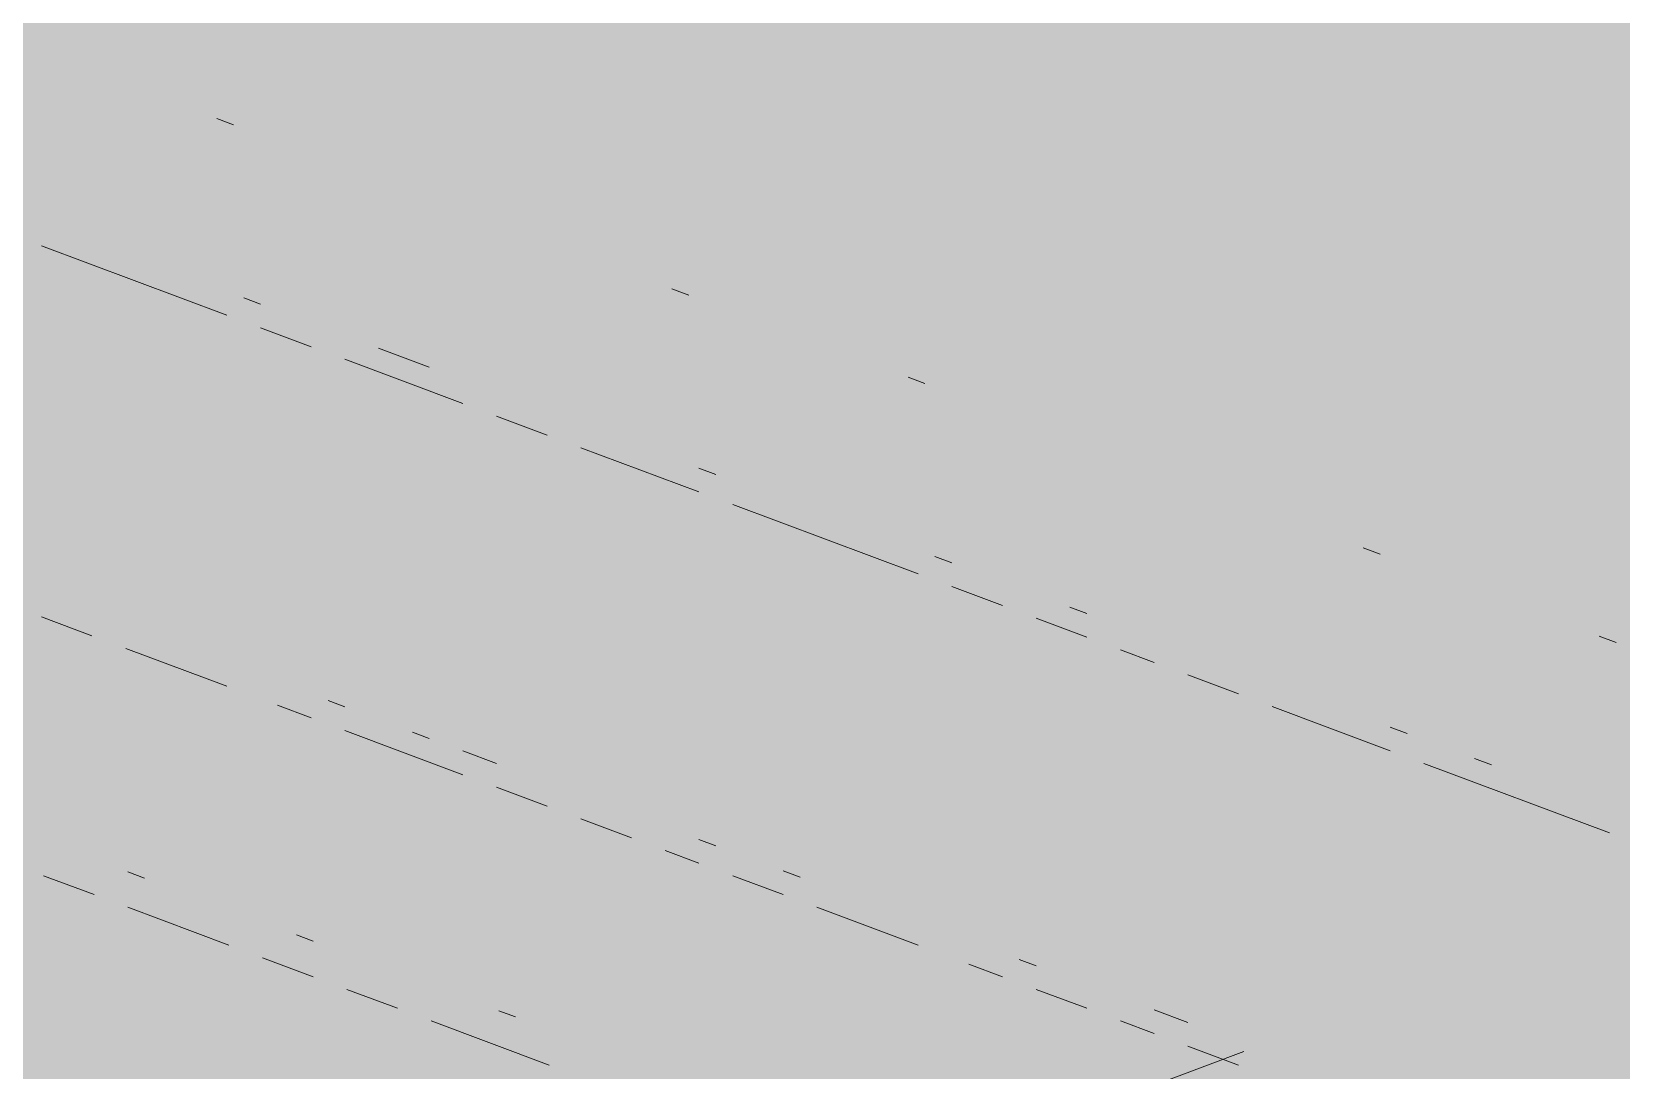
# Paper-space layout '03 3D Building and Roof' of a CAD drawing. Header units: millimetres. Extents: x 5 to 415, y 5 to 292.
# Drawn here: x 157.63 to 163.49, y 115.75 to 119.58 of the extents above; entities that cross this region are included whole.
import ezdxf

# ---------------------------------------------------------------- set-up
doc = ezdxf.new("R2010")
doc.units = ezdxf.units.MM
doc.layers.add('EXISTING', color=7, linetype='Continuous')
doc.layers.add('IMAGES', color=7, linetype='Continuous')

# ---------------------------------------------------------------- blocks, each defined once
blk = doc.blocks.new('SHEET_03')
at = {"layer": 'EXISTING', "color": 250, "lineweight": 9}
for p, q in [((158.3771, 119.2384), (158.3149, 119.2617)), ((158.3521, 118.5361), (157.6682, 118.7923)), ((158.4143, 118.6002), (158.4765, 118.5769)), ((160.0559, 118.6096), (159.9937, 118.6329)), ((158.663, 118.4196), (158.4765, 118.4895)), ((158.9117, 118.4139), (159.0983, 118.344)), ((159.2226, 118.21), (158.7874, 118.3731)), ((160.9264, 118.2835), (160.8642, 118.3068)), ((159.5335, 118.0936), (159.347, 118.1634)), ((160.0931, 117.8839), (159.6579, 118.047)), ((160.0931, 117.9713), (160.1553, 117.948)), ((160.9014, 117.5811), (160.2175, 117.8373)), ((160.9636, 117.6452), (161.0258, 117.6219)), ((162.6052, 117.6546), (162.543, 117.6779)), ((161.2123, 117.4647), (161.0258, 117.5345)), ((157.8547, 117.3531), (157.6682, 117.423)), ((161.5232, 117.3482), (161.3367, 117.4181)), ((161.461, 117.4589), (161.5232, 117.4356)), ((163.4756, 117.3285), (163.4135, 117.3518)), ((158.3521, 117.1667), (157.9791, 117.3065)), ((161.7719, 117.255), (161.6476, 117.3016)), ((162.0828, 117.1386), (161.8963, 117.2085)), ((158.7252, 117.1144), (158.7874, 117.0911)), ((158.663, 117.0503), (158.5387, 117.0969)), ((162.6424, 116.9289), (162.2072, 117.092)), ((159.2226, 116.8407), (158.7874, 117.0037)), ((159.0361, 116.9979), (159.0983, 116.9746)), ((162.6424, 117.0164), (162.7046, 116.9931)), ((159.2226, 116.9281), (159.347, 116.8815)), ((163.4507, 116.6261), (162.7668, 116.8824)), ((162.9533, 116.8999), (163.0155, 116.8766)), ((159.5335, 116.7242), (159.347, 116.7941)), ((159.8444, 116.6077), (159.6579, 116.6776)), ((160.0931, 116.602), (160.1553, 116.5787)), ((160.0931, 116.5146), (159.9688, 116.5611)), ((157.9866, 116.4826), (158.0488, 116.4593)), ((160.404, 116.4855), (160.4662, 116.4622)), ((157.8623, 116.3981), (157.6758, 116.4679)), ((160.404, 116.3981), (160.2175, 116.468)), ((158.3597, 116.2117), (157.9866, 116.3515)), ((160.9014, 116.2118), (160.5284, 116.3515)), ((158.6084, 116.2497), (158.6706, 116.2264)), ((158.6706, 116.0953), (158.4841, 116.1651)), ((161.2123, 116.0953), (161.088, 116.1419)), ((161.2745, 116.1594), (161.3367, 116.1361)), ((158.9815, 115.9788), (158.795, 116.0487)), ((161.5232, 115.9788), (161.3367, 116.0487)), ((159.3546, 115.9701), (159.4167, 115.9469)), ((161.7719, 115.9731), (161.8963, 115.9265)), ((159.5411, 115.7692), (159.1058, 115.9322)), ((161.7719, 115.8857), (161.6476, 115.9323)), ((162.0828, 115.7692), (161.8963, 115.8391)), ((157.6718, 114.1596), (162.1021, 115.8192))]:
    blk.add_line(p, q, dxfattribs=at)
at = {"layer": 'IMAGES', "color": 7}
for points in [[(157.5285, 119.5429), (157.6999, 119.5429), (157.5285, 119.7143), (157.6999, 119.7143)], [(157.6999, 119.5429), (158.0426, 119.5429), (157.6999, 119.7143), (158.0426, 119.7143)], [(158.0426, 119.5429), (163.5262, 119.5429), (158.0426, 119.7143), (163.5262, 119.7143)], [(157.3572, 119.3714), (157.6999, 119.3714), (157.3572, 119.5429), (157.6999, 119.5429)], [(157.6999, 119.3714), (157.8713, 119.3714), (157.6999, 119.5429), (157.8713, 119.5429)], [(157.8713, 119.3714), (158.0426, 119.3714), (157.8713, 119.5429), (158.0426, 119.5429)], [(158.0426, 119.3714), (158.5567, 119.3714), (158.0426, 119.5429), (158.5567, 119.5429)], [(158.5567, 119.3714), (163.869, 119.3714), (158.5567, 119.5429), (163.869, 119.5429)], [(157.5285, 119.0286), (157.6999, 119.0286), (157.5285, 119.3714), (157.6999, 119.3714)], [(157.6999, 119.2), (158.0426, 119.2), (157.6999, 119.3714), (158.0426, 119.3714)], [(158.0426, 119.2), (158.214, 119.2), (158.0426, 119.3714), (158.214, 119.3714)], [(158.214, 119.2), (158.3853, 119.2), (158.214, 119.3714), (158.3853, 119.3714)], [(158.3853, 119.2), (158.5567, 119.2), (158.3853, 119.3714), (158.5567, 119.3714)], [(158.5567, 119.2), (158.7281, 119.2), (158.5567, 119.3714), (158.7281, 119.3714)], [(158.7281, 119.2), (158.8994, 119.2), (158.7281, 119.3714), (158.8994, 119.3714)], [(158.8994, 119.2), (159.2422, 119.2), (158.8994, 119.3714), (159.2422, 119.3714)], [(159.2422, 119.2), (164.3831, 119.2), (159.2422, 119.3714), (164.3831, 119.3714)], [(157.6999, 119.0286), (158.214, 119.0286), (157.6999, 119.2), (158.214, 119.2)], [(158.214, 119.0286), (158.5567, 119.0286), (158.214, 119.2), (158.5567, 119.2)], [(158.5567, 119.0286), (158.7281, 119.0286), (158.5567, 119.2), (158.7281, 119.2)], [(158.7281, 119.0286), (158.8994, 119.0286), (158.7281, 119.2), (158.8994, 119.2)], [(158.8994, 119.0286), (159.0708, 119.0286), (158.8994, 119.2), (159.0708, 119.2)], [(159.0708, 119.0286), (159.2422, 119.0286), (159.0708, 119.2), (159.2422, 119.2)], [(159.2422, 119.0286), (159.4135, 119.0286), (159.2422, 119.2), (159.4135, 119.2)], [(159.4135, 119.0286), (159.5849, 119.0286), (159.4135, 119.2), (159.5849, 119.2)], [(159.5849, 119.0286), (164.8971, 119.0286), (159.5849, 119.2), (164.8971, 119.2)], [(157.5285, 118.8571), (157.6999, 118.8571), (157.5285, 119.0286), (157.6999, 119.0286)], [(157.6999, 118.8571), (157.8713, 118.8571), (157.6999, 119.0286), (157.8713, 119.0286)], [(157.8713, 118.8571), (158.7281, 118.8571), (157.8713, 119.0286), (158.7281, 119.0286)], [(158.7281, 118.8571), (158.8994, 118.8571), (158.7281, 119.0286), (158.8994, 119.0286)], [(158.8994, 118.8571), (159.0708, 118.8571), (158.8994, 119.0286), (159.0708, 119.0286)], [(159.0708, 118.8571), (159.2422, 118.8571), (159.0708, 119.0286), (159.2422, 119.0286)], [(159.2422, 118.8571), (159.4135, 118.8571), (159.2422, 119.0286), (159.4135, 119.0286)], [(159.4135, 118.8571), (159.7562, 118.8571), (159.4135, 119.0286), (159.7562, 119.0286)], [(159.7562, 118.6857), (159.9276, 118.6857), (159.7562, 119.0286), (159.9276, 119.0286)], [(159.9276, 118.8571), (165.2399, 118.8571), (159.9276, 119.0286), (165.2399, 119.0286)], [(157.5285, 118.6857), (157.6999, 118.6857), (157.5285, 118.8571), (157.6999, 118.8571)], [(157.6999, 118.6857), (157.8713, 118.6857), (157.6999, 118.8571), (157.8713, 118.8571)], [(157.8713, 118.6857), (158.0426, 118.6857), (157.8713, 118.8571), (158.0426, 118.8571)], [(158.0426, 118.6857), (158.214, 118.6857), (158.0426, 118.8571), (158.214, 118.8571)], [(158.214, 118.6857), (158.7281, 118.6857), (158.214, 118.8571), (158.7281, 118.8571)], [(158.7281, 118.6857), (158.8994, 118.6857), (158.7281, 118.8571), (158.8994, 118.8571)], [(158.8994, 118.6857), (159.0708, 118.6857), (158.8994, 118.8571), (159.0708, 118.8571)], [(159.0708, 118.6857), (159.4135, 118.6857), (159.0708, 118.8571), (159.4135, 118.8571)], [(159.4135, 118.6857), (159.5849, 118.6857), (159.4135, 118.8571), (159.5849, 118.8571)], [(159.5849, 118.6857), (159.7562, 118.6857), (159.5849, 118.8571), (159.7562, 118.8571)], [(159.9276, 118.6857), (160.2703, 118.6857), (159.9276, 118.8571), (160.2703, 118.8571)], [(160.2703, 118.6857), (160.6131, 118.6857), (160.2703, 118.8571), (160.6131, 118.8571)], [(160.6131, 118.6857), (165.754, 118.6857), (160.6131, 118.8571), (165.754, 118.8571)], [(157.3572, 118.5143), (157.6999, 118.5143), (157.3572, 118.6857), (157.6999, 118.6857)], [(157.6999, 118.5143), (157.8713, 118.5143), (157.6999, 118.6857), (157.8713, 118.6857)], [(157.8713, 118.5143), (158.0426, 118.5143), (157.8713, 118.6857), (158.0426, 118.6857)], [(158.0426, 118.5143), (158.3853, 118.5143), (158.0426, 118.6857), (158.3853, 118.6857)], [(158.3853, 118.5143), (158.5567, 118.5143), (158.3853, 118.6857), (158.5567, 118.6857)], [(158.5567, 118.5143), (158.7281, 118.5143), (158.5567, 118.6857), (158.7281, 118.6857)], [(158.7281, 118.5143), (159.0708, 118.5143), (158.7281, 118.6857), (159.0708, 118.6857)], [(159.0708, 118.5143), (159.2422, 118.5143), (159.0708, 118.6857), (159.2422, 118.6857)], [(159.2422, 118.5143), (159.4135, 118.5143), (159.2422, 118.6857), (159.4135, 118.6857)], [(159.4135, 118.5143), (159.5849, 118.5143), (159.4135, 118.6857), (159.5849, 118.6857)], [(159.5849, 118.5143), (159.7562, 118.5143), (159.5849, 118.6857), (159.7562, 118.6857)], [(159.7562, 118.5143), (159.9276, 118.5143), (159.7562, 118.6857), (159.9276, 118.6857)], [(159.9276, 118.5143), (160.099, 118.5143), (159.9276, 118.6857), (160.099, 118.6857)], [(160.099, 118.5143), (160.2703, 118.5143), (160.099, 118.6857), (160.2703, 118.6857)], [(160.2703, 118.5143), (160.4417, 118.5143), (160.2703, 118.6857), (160.4417, 118.6857)], [(160.4417, 118.5143), (160.6131, 118.5143), (160.4417, 118.6857), (160.6131, 118.6857)], [(160.6131, 118.3429), (160.7844, 118.3429), (160.6131, 118.6857), (160.7844, 118.6857)], [(160.7844, 118.5143), (166.0967, 118.5143), (160.7844, 118.6857), (166.0967, 118.6857)], [(156.5003, 118.3429), (157.6999, 118.3429), (156.5003, 118.5143), (157.6999, 118.5143)], [(157.6999, 118.3429), (157.8713, 118.3429), (157.6999, 118.5143), (157.8713, 118.5143)], [(157.8713, 118.3429), (158.0426, 118.3429), (157.8713, 118.5143), (158.0426, 118.5143)], [(158.0426, 118.3429), (158.214, 118.3429), (158.0426, 118.5143), (158.214, 118.5143)], [(158.214, 118.3429), (158.3853, 118.3429), (158.214, 118.5143), (158.3853, 118.5143)], [(158.3853, 118.3429), (158.7281, 118.3429), (158.3853, 118.5143), (158.7281, 118.5143)], [(158.7281, 118.1714), (159.0708, 118.1714), (158.7281, 118.5143), (159.0708, 118.5143)], [(159.0708, 118.3429), (159.2422, 118.3429), (159.0708, 118.5143), (159.2422, 118.5143)], [(159.2422, 118.3429), (159.5849, 118.3429), (159.2422, 118.5143), (159.5849, 118.5143)], [(159.5849, 118.3429), (160.099, 118.3429), (159.5849, 118.5143), (160.099, 118.5143)], [(160.099, 118.3429), (160.2703, 118.3429), (160.099, 118.5143), (160.2703, 118.5143)], [(160.2703, 118.3429), (160.4417, 118.3429), (160.2703, 118.5143), (160.4417, 118.5143)], [(160.4417, 118.3429), (160.6131, 118.3429), (160.4417, 118.5143), (160.6131, 118.5143)], [(160.7844, 118.3429), (161.1272, 118.3429), (160.7844, 118.5143), (161.1272, 118.5143)], [(161.1272, 118.3429), (161.4699, 118.3429), (161.1272, 118.5143), (161.4699, 118.5143)], [(161.4699, 118.3429), (166.6108, 118.3429), (161.4699, 118.5143), (166.6108, 118.5143)], [(156.6717, 118.1714), (158.214, 118.1714), (156.6717, 118.3429), (158.214, 118.3429)], [(158.214, 118.1714), (158.3853, 118.1714), (158.214, 118.3429), (158.3853, 118.3429)], [(158.3853, 118.1714), (158.5567, 118.1714), (158.3853, 118.3429), (158.5567, 118.3429)], [(158.5567, 118.1714), (158.7281, 118.1714), (158.5567, 118.3429), (158.7281, 118.3429)], [(159.0708, 118.1714), (159.2422, 118.1714), (159.0708, 118.3429), (159.2422, 118.3429)], [(159.2422, 118.1714), (159.4135, 118.1714), (159.2422, 118.3429), (159.4135, 118.3429)], [(159.4135, 118.1714), (159.7562, 118.1714), (159.4135, 118.3429), (159.7562, 118.3429)], [(159.7562, 118.1714), (160.099, 118.1714), (159.7562, 118.3429), (160.099, 118.3429)], [(160.099, 118), (160.2703, 118), (160.099, 118.3429), (160.2703, 118.3429)], [(160.2703, 118.1714), (160.4417, 118.1714), (160.2703, 118.3429), (160.4417, 118.3429)], [(160.4417, 118.1714), (160.6131, 118.1714), (160.4417, 118.3429), (160.6131, 118.3429)], [(160.6131, 118.1714), (160.7844, 118.1714), (160.6131, 118.3429), (160.7844, 118.3429)], [(160.7844, 118.1714), (160.9558, 118.1714), (160.7844, 118.3429), (160.9558, 118.3429)], [(160.9558, 118.1714), (161.1272, 118.1714), (160.9558, 118.3429), (161.1272, 118.3429)], [(161.1272, 118.1714), (161.2985, 118.1714), (161.1272, 118.3429), (161.2985, 118.3429)], [(161.2985, 118), (161.4699, 118), (161.2985, 118.3429), (161.4699, 118.3429)], [(161.4699, 118.1714), (161.984, 118.1714), (161.4699, 118.3429), (161.984, 118.3429)], [(161.984, 118.1714), (167.1249, 118.1714), (161.984, 118.3429), (167.1249, 118.3429)], [(157.1858, 118), (158.3853, 118), (157.1858, 118.1714), (158.3853, 118.1714)], [(158.3853, 118), (158.7281, 118), (158.3853, 118.1714), (158.7281, 118.1714)], [(158.7281, 118), (159.0708, 118), (158.7281, 118.1714), (159.0708, 118.1714)], [(159.0708, 118), (159.2422, 118), (159.0708, 118.1714), (159.2422, 118.1714)], [(159.2422, 118), (159.4135, 118), (159.2422, 118.1714), (159.4135, 118.1714)], [(159.4135, 118), (159.5849, 118), (159.4135, 118.1714), (159.5849, 118.1714)], [(159.5849, 118), (159.7562, 118), (159.5849, 118.1714), (159.7562, 118.1714)], [(159.7562, 118), (160.099, 118), (159.7562, 118.1714), (160.099, 118.1714)], [(160.2703, 118), (160.4417, 118), (160.2703, 118.1714), (160.4417, 118.1714)], [(160.4417, 118), (160.9558, 118), (160.4417, 118.1714), (160.9558, 118.1714)], [(160.9558, 118), (161.1272, 118), (160.9558, 118.1714), (161.1272, 118.1714)], [(161.1272, 118), (161.2985, 118), (161.1272, 118.1714), (161.2985, 118.1714)], [(161.4699, 118), (161.6412, 118), (161.4699, 118.1714), (161.6412, 118.1714)], [(161.6412, 118), (161.8126, 118), (161.6412, 118.1714), (161.8126, 118.1714)], [(161.8126, 118), (161.984, 118), (161.8126, 118.1714), (161.984, 118.1714)], [(161.984, 118), (162.1553, 118), (161.984, 118.1714), (162.1553, 118.1714)], [(162.1553, 118), (162.3267, 118), (162.1553, 118.1714), (162.3267, 118.1714)], [(162.3267, 118), (167.4676, 118), (162.3267, 118.1714), (167.4676, 118.1714)], [(157.5285, 117.8286), (159.0708, 117.8286), (157.5285, 118), (159.0708, 118)], [(159.0708, 117.8286), (159.2422, 117.8286), (159.0708, 118), (159.2422, 118)], [(159.2422, 117.8286), (159.4135, 117.8286), (159.2422, 118), (159.4135, 118)], [(159.4135, 117.8286), (159.5849, 117.8286), (159.4135, 118), (159.5849, 118)], [(159.5849, 117.8286), (159.9276, 117.8286), (159.5849, 118), (159.9276, 118)], [(159.9276, 117.8286), (160.099, 117.8286), (159.9276, 118), (160.099, 118)], [(160.099, 117.8286), (160.2703, 117.8286), (160.099, 118), (160.2703, 118)], [(160.2703, 117.8286), (160.4417, 117.8286), (160.2703, 118), (160.4417, 118)], [(160.4417, 117.8286), (160.6131, 117.8286), (160.4417, 118), (160.6131, 118)], [(160.6131, 117.8286), (160.7844, 117.8286), (160.6131, 118), (160.7844, 118)], [(160.7844, 117.8286), (161.2985, 117.8286), (160.7844, 118), (161.2985, 118)], [(161.2985, 117.4857), (161.6412, 117.4857), (161.2985, 118), (161.6412, 118)], [(161.6412, 117.8286), (161.8126, 117.8286), (161.6412, 118), (161.8126, 118)], [(161.8126, 117.8286), (161.984, 117.8286), (161.8126, 118), (161.984, 118)], [(161.984, 117.8286), (162.1553, 117.8286), (161.984, 118), (162.1553, 118)], [(162.1553, 117.4857), (162.3267, 117.4857), (162.1553, 118), (162.3267, 118)], [(162.3267, 117.8286), (162.8408, 117.8286), (162.3267, 118), (162.8408, 118)], [(162.8408, 117.8286), (167.9817, 117.8286), (162.8408, 118), (167.9817, 118)], [(157.5285, 117.6571), (157.6999, 117.6571), (157.5285, 117.8286), (157.6999, 117.8286)], [(157.6999, 117.6571), (157.8713, 117.6571), (157.6999, 117.8286), (157.8713, 117.8286)], [(157.8713, 117.6571), (158.214, 117.6571), (157.8713, 117.8286), (158.214, 117.8286)], [(158.214, 117.6571), (159.5849, 117.6571), (158.214, 117.8286), (159.5849, 117.8286)], [(159.5849, 117.6571), (159.9276, 117.6571), (159.5849, 117.8286), (159.9276, 117.8286)], [(159.9276, 117.6571), (160.099, 117.6571), (159.9276, 117.8286), (160.099, 117.8286)], [(160.099, 117.6571), (160.2703, 117.6571), (160.099, 117.8286), (160.2703, 117.8286)], [(160.2703, 117.6571), (160.4417, 117.6571), (160.2703, 117.8286), (160.4417, 117.8286)], [(160.4417, 117.6571), (160.7844, 117.6571), (160.4417, 117.8286), (160.7844, 117.8286)], [(160.7844, 117.6571), (161.1272, 117.6571), (160.7844, 117.8286), (161.1272, 117.8286)], [(161.1272, 117.6571), (161.2985, 117.6571), (161.1272, 117.8286), (161.2985, 117.8286)], [(161.6412, 117.6571), (161.984, 117.6571), (161.6412, 117.8286), (161.984, 117.8286)], [(161.984, 117.6571), (162.1553, 117.6571), (161.984, 117.8286), (162.1553, 117.8286)], [(162.3267, 117.6571), (162.4981, 117.6571), (162.3267, 117.8286), (162.4981, 117.8286)], [(162.4981, 117.6571), (162.6694, 117.6571), (162.4981, 117.8286), (162.6694, 117.8286)], [(162.6694, 117.6571), (162.8408, 117.6571), (162.6694, 117.8286), (162.8408, 117.8286)], [(162.8408, 117.6571), (163.0121, 117.6571), (162.8408, 117.8286), (163.0121, 117.8286)], [(163.0121, 117.6571), (163.1835, 117.6571), (163.0121, 117.8286), (163.1835, 117.8286)], [(163.1835, 117.6571), (168.4958, 117.6571), (163.1835, 117.8286), (168.4958, 117.8286)], [(157.5285, 117.4857), (157.6999, 117.4857), (157.5285, 117.6571), (157.6999, 117.6571)], [(157.6999, 117.4857), (158.0426, 117.4857), (157.6999, 117.6571), (158.0426, 117.6571)], [(158.0426, 117.4857), (158.3853, 117.4857), (158.0426, 117.6571), (158.3853, 117.6571)], [(158.3853, 117.4857), (159.9276, 117.4857), (158.3853, 117.6571), (159.9276, 117.6571)], [(159.9276, 117.4857), (160.099, 117.4857), (159.9276, 117.6571), (160.099, 117.6571)], [(160.099, 117.4857), (160.4417, 117.4857), (160.099, 117.6571), (160.4417, 117.6571)], [(160.4417, 117.4857), (160.6131, 117.4857), (160.4417, 117.6571), (160.6131, 117.6571)], [(160.6131, 117.4857), (160.7844, 117.4857), (160.6131, 117.6571), (160.7844, 117.6571)], [(160.7844, 117.4857), (161.1272, 117.4857), (160.7844, 117.6571), (161.1272, 117.6571)], [(161.1272, 117.4857), (161.2985, 117.4857), (161.1272, 117.6571), (161.2985, 117.6571)], [(161.6412, 117.4857), (161.8126, 117.4857), (161.6412, 117.6571), (161.8126, 117.6571)], [(161.8126, 117.4857), (161.984, 117.4857), (161.8126, 117.6571), (161.984, 117.6571)], [(161.984, 117.4857), (162.1553, 117.4857), (161.984, 117.6571), (162.1553, 117.6571)], [(162.3267, 117.4857), (162.4981, 117.4857), (162.3267, 117.6571), (162.4981, 117.6571)], [(162.4981, 117.4857), (162.6694, 117.4857), (162.4981, 117.6571), (162.6694, 117.6571)], [(162.6694, 117.4857), (162.8408, 117.4857), (162.6694, 117.6571), (162.8408, 117.6571)], [(162.8408, 117.4857), (163.0121, 117.4857), (162.8408, 117.6571), (163.0121, 117.6571)], [(163.0121, 117.3143), (163.1835, 117.3143), (163.0121, 117.6571), (163.1835, 117.6571)], [(163.1835, 117.3143), (163.3549, 117.3143), (163.1835, 117.6571), (163.3549, 117.6571)], [(163.3549, 117.4857), (163.6976, 117.4857), (163.3549, 117.6571), (163.6976, 117.6571)], [(157.5285, 117.3143), (157.6999, 117.3143), (157.5285, 117.4857), (157.6999, 117.4857)], [(157.6999, 117.3143), (157.8713, 117.3143), (157.6999, 117.4857), (157.8713, 117.4857)], [(157.8713, 117.3143), (158.0426, 117.3143), (157.8713, 117.4857), (158.0426, 117.4857)], [(158.0426, 117.3143), (158.3853, 117.3143), (158.0426, 117.4857), (158.3853, 117.4857)], [(158.3853, 117.3143), (158.5567, 117.3143), (158.3853, 117.4857), (158.5567, 117.4857)], [(158.5567, 117.3143), (158.7281, 117.3143), (158.5567, 117.4857), (158.7281, 117.4857)], [(158.7281, 117.3143), (158.8994, 117.3143), (158.7281, 117.4857), (158.8994, 117.4857)], [(158.8994, 117.3143), (159.0708, 117.3143), (158.8994, 117.4857), (159.0708, 117.4857)], [(159.0708, 117.3143), (160.4417, 117.3143), (159.0708, 117.4857), (160.4417, 117.4857)], [(160.4417, 117.3143), (160.7844, 117.3143), (160.4417, 117.4857), (160.7844, 117.4857)], [(160.7844, 117.3143), (160.9558, 117.3143), (160.7844, 117.4857), (160.9558, 117.4857)], [(160.9558, 117.3143), (161.1272, 117.3143), (160.9558, 117.4857), (161.1272, 117.4857)], [(161.1272, 117.3143), (161.2985, 117.3143), (161.1272, 117.4857), (161.2985, 117.4857)], [(161.2985, 117.3143), (161.6412, 117.3143), (161.2985, 117.4857), (161.6412, 117.4857)], [(161.6412, 117.3143), (161.8126, 117.3143), (161.6412, 117.4857), (161.8126, 117.4857)], [(161.8126, 117.3143), (161.984, 117.3143), (161.8126, 117.4857), (161.984, 117.4857)], [(161.984, 117.3143), (162.1553, 117.3143), (161.984, 117.4857), (162.1553, 117.4857)], [(162.1553, 117.3143), (162.3267, 117.3143), (162.1553, 117.4857), (162.3267, 117.4857)], [(162.3267, 117.3143), (162.4981, 117.3143), (162.3267, 117.4857), (162.4981, 117.4857)], [(162.4981, 117.3143), (162.8408, 117.3143), (162.4981, 117.4857), (162.8408, 117.4857)], [(162.8408, 117.3143), (163.0121, 117.3143), (162.8408, 117.4857), (163.0121, 117.4857)], [(163.3549, 117.1429), (163.5262, 117.1429), (163.3549, 117.4857), (163.5262, 117.4857)], [(157.5285, 117.1429), (157.6999, 117.1429), (157.5285, 117.3143), (157.6999, 117.3143)], [(157.6999, 117.1429), (157.8713, 117.1429), (157.6999, 117.3143), (157.8713, 117.3143)], [(157.8713, 117.1429), (158.0426, 117.1429), (157.8713, 117.3143), (158.0426, 117.3143)], [(158.0426, 117.1429), (158.3853, 117.1429), (158.0426, 117.3143), (158.3853, 117.3143)], [(158.3853, 117.1429), (158.5567, 117.1429), (158.3853, 117.3143), (158.5567, 117.3143)], [(158.5567, 117.1429), (158.8994, 117.1429), (158.5567, 117.3143), (158.8994, 117.3143)], [(158.8994, 117.1429), (159.2422, 117.1429), (158.8994, 117.3143), (159.2422, 117.3143)], [(159.2422, 117.1429), (159.4135, 117.1429), (159.2422, 117.3143), (159.4135, 117.3143)], [(159.4135, 117.1429), (160.7844, 117.1429), (159.4135, 117.3143), (160.7844, 117.3143)], [(160.7844, 117.1429), (160.9558, 117.1429), (160.7844, 117.3143), (160.9558, 117.3143)], [(160.9558, 117.1429), (161.2985, 117.1429), (160.9558, 117.3143), (161.2985, 117.3143)], [(161.2985, 117.1429), (161.4699, 117.1429), (161.2985, 117.3143), (161.4699, 117.3143)], [(161.4699, 117.1429), (161.6412, 117.1429), (161.4699, 117.3143), (161.6412, 117.3143)], [(161.6412, 117.1429), (161.8126, 117.1429), (161.6412, 117.3143), (161.8126, 117.3143)], [(161.8126, 117.1429), (161.984, 117.1429), (161.8126, 117.3143), (161.984, 117.3143)], [(161.984, 117.1429), (162.1553, 117.1429), (161.984, 117.3143), (162.1553, 117.3143)], [(162.1553, 117.1429), (162.3267, 117.1429), (162.1553, 117.3143), (162.3267, 117.3143)], [(162.3267, 117.1429), (162.4981, 117.1429), (162.3267, 117.3143), (162.4981, 117.3143)], [(162.4981, 117.1429), (162.6694, 117.1429), (162.4981, 117.3143), (162.6694, 117.3143)], [(162.6694, 117.1429), (163.1835, 117.1429), (162.6694, 117.3143), (163.1835, 117.3143)], [(163.1835, 117.1429), (163.3549, 117.1429), (163.1835, 117.3143), (163.3549, 117.3143)], [(157.5285, 116.9714), (157.6999, 116.9714), (157.5285, 117.1429), (157.6999, 117.1429)], [(157.6999, 116.9714), (157.8713, 116.9714), (157.6999, 117.1429), (157.8713, 117.1429)], [(157.8713, 116.9714), (158.0426, 116.9714), (157.8713, 117.1429), (158.0426, 117.1429)], [(158.0426, 116.9714), (158.214, 116.9714), (158.0426, 117.1429), (158.214, 117.1429)], [(158.214, 116.9714), (158.5567, 116.9714), (158.214, 117.1429), (158.5567, 117.1429)], [(158.5567, 116.9714), (158.8994, 116.9714), (158.5567, 117.1429), (158.8994, 117.1429)], [(158.8994, 116.9714), (159.0708, 116.9714), (158.8994, 117.1429), (159.0708, 117.1429)], [(159.0708, 116.9714), (159.2422, 116.9714), (159.0708, 117.1429), (159.2422, 117.1429)], [(159.2422, 116.9714), (159.5849, 116.9714), (159.2422, 117.1429), (159.5849, 117.1429)], [(159.5849, 116.9714), (159.9276, 116.9714), (159.5849, 117.1429), (159.9276, 117.1429)], [(159.9276, 116.9714), (161.2985, 116.9714), (159.9276, 117.1429), (161.2985, 117.1429)], [(161.2985, 116.9714), (161.8126, 116.9714), (161.2985, 117.1429), (161.8126, 117.1429)], [(161.8126, 116.9714), (162.1553, 116.9714), (161.8126, 117.1429), (162.1553, 117.1429)], [(162.1553, 116.9714), (162.3267, 116.9714), (162.1553, 117.1429), (162.3267, 117.1429)], [(162.3267, 116.9714), (162.4981, 116.9714), (162.3267, 117.1429), (162.4981, 117.1429)], [(162.4981, 116.9714), (162.6694, 116.9714), (162.4981, 117.1429), (162.6694, 117.1429)], [(162.6694, 116.9714), (162.8408, 116.9714), (162.6694, 117.1429), (162.8408, 117.1429)], [(162.8408, 116.9714), (163.0121, 116.9714), (162.8408, 117.1429), (163.0121, 117.1429)], [(163.0121, 116.9714), (163.1835, 116.9714), (163.0121, 117.1429), (163.1835, 117.1429)], [(163.1835, 116.9714), (163.3549, 116.9714), (163.1835, 117.1429), (163.3549, 117.1429)], [(163.3549, 116.9714), (163.5262, 116.9714), (163.3549, 117.1429), (163.5262, 117.1429)], [(157.5285, 116.8), (158.0426, 116.8), (157.5285, 116.9714), (158.0426, 116.9714)], [(158.0426, 116.8), (158.214, 116.8), (158.0426, 116.9714), (158.214, 116.9714)], [(158.214, 116.8), (158.5567, 116.8), (158.214, 116.9714), (158.5567, 116.9714)], [(158.5567, 116.8), (158.7281, 116.8), (158.5567, 116.9714), (158.7281, 116.9714)], [(158.7281, 116.8), (159.0708, 116.8), (158.7281, 116.9714), (159.0708, 116.9714)], [(159.0708, 116.8), (159.4135, 116.8), (159.0708, 116.9714), (159.4135, 116.9714)], [(159.4135, 116.8), (159.5849, 116.8), (159.4135, 116.9714), (159.5849, 116.9714)], [(159.5849, 116.8), (159.7562, 116.8), (159.5849, 116.9714), (159.7562, 116.9714)], [(159.7562, 116.8), (160.099, 116.8), (159.7562, 116.9714), (160.099, 116.9714)], [(160.099, 116.8), (160.4417, 116.8), (160.099, 116.9714), (160.4417, 116.9714)], [(160.4417, 116.8), (160.7844, 116.8), (160.4417, 116.9714), (160.7844, 116.9714)], [(160.7844, 116.8), (160.9558, 116.8), (160.7844, 116.9714), (160.9558, 116.9714)], [(160.9558, 116.8), (161.8126, 116.8), (160.9558, 116.9714), (161.8126, 116.9714)], [(161.8126, 116.8), (162.1553, 116.8), (161.8126, 116.9714), (162.1553, 116.9714)], [(162.1553, 116.8), (162.3267, 116.8), (162.1553, 116.9714), (162.3267, 116.9714)], [(162.3267, 116.8), (162.4981, 116.8), (162.3267, 116.9714), (162.4981, 116.9714)], [(162.4981, 116.8), (162.8408, 116.8), (162.4981, 116.9714), (162.8408, 116.9714)], [(162.8408, 116.8), (163.0121, 116.8), (162.8408, 116.9714), (163.0121, 116.9714)], [(163.0121, 116.8), (163.1835, 116.8), (163.0121, 116.9714), (163.1835, 116.9714)], [(163.1835, 116.8), (163.3549, 116.8), (163.1835, 116.9714), (163.3549, 116.9714)], [(163.3549, 116.8), (163.6976, 116.8), (163.3549, 116.9714), (163.6976, 116.9714)], [(157.5285, 116.6286), (157.8713, 116.6286), (157.5285, 116.8), (157.8713, 116.8)], [(157.8713, 116.6286), (158.214, 116.6286), (157.8713, 116.8), (158.214, 116.8)], [(158.214, 116.6286), (158.3853, 116.6286), (158.214, 116.8), (158.3853, 116.8)], [(158.3853, 116.6286), (158.5567, 116.6286), (158.3853, 116.8), (158.5567, 116.8)], [(158.5567, 116.6286), (158.7281, 116.6286), (158.5567, 116.8), (158.7281, 116.8)], [(158.7281, 116.6286), (159.0708, 116.6286), (158.7281, 116.8), (159.0708, 116.8)], [(159.0708, 116.6286), (159.4135, 116.6286), (159.0708, 116.8), (159.4135, 116.8)], [(159.4135, 116.6286), (159.5849, 116.6286), (159.4135, 116.8), (159.5849, 116.8)], [(159.5849, 116.6286), (159.9276, 116.6286), (159.5849, 116.8), (159.9276, 116.8)], [(159.9276, 116.6286), (160.099, 116.6286), (159.9276, 116.8), (160.099, 116.8)], [(160.099, 116.6286), (160.2703, 116.6286), (160.099, 116.8), (160.2703, 116.8)], [(160.2703, 116.6286), (160.4417, 116.6286), (160.2703, 116.8), (160.4417, 116.8)], [(160.4417, 116.6286), (160.6131, 116.6286), (160.4417, 116.8), (160.6131, 116.8)], [(160.6131, 116.6286), (160.7844, 116.6286), (160.6131, 116.8), (160.7844, 116.8)], [(160.7844, 116.6286), (161.1272, 116.6286), (160.7844, 116.8), (161.1272, 116.8)], [(161.1272, 116.4571), (161.2985, 116.4571), (161.1272, 116.8), (161.2985, 116.8)], [(161.2985, 116.6286), (162.1553, 116.6286), (161.2985, 116.8), (162.1553, 116.8)], [(162.1553, 116.6286), (162.4981, 116.6286), (162.1553, 116.8), (162.4981, 116.8)], [(162.4981, 116.6286), (162.6694, 116.6286), (162.4981, 116.8), (162.6694, 116.8)], [(162.6694, 116.6286), (162.8408, 116.6286), (162.6694, 116.8), (162.8408, 116.8)], [(162.8408, 116.6286), (163.0121, 116.6286), (162.8408, 116.8), (163.0121, 116.8)], [(163.0121, 116.6286), (163.1835, 116.6286), (163.0121, 116.8), (163.1835, 116.8)], [(163.1835, 116.6286), (163.3549, 116.6286), (163.1835, 116.8), (163.3549, 116.8)], [(163.3549, 116.6286), (163.5262, 116.6286), (163.3549, 116.8), (163.5262, 116.8)], [(157.5285, 116.4571), (157.6999, 116.4571), (157.5285, 116.6286), (157.6999, 116.6286)], [(157.6999, 116.4571), (157.8713, 116.4571), (157.6999, 116.6286), (157.8713, 116.6286)], [(157.8713, 116.4571), (158.214, 116.4571), (157.8713, 116.6286), (158.214, 116.6286)], [(158.214, 116.4571), (158.5567, 116.4571), (158.214, 116.6286), (158.5567, 116.6286)], [(158.5567, 116.4571), (158.8994, 116.4571), (158.5567, 116.6286), (158.8994, 116.6286)], [(158.8994, 116.4571), (159.0708, 116.4571), (158.8994, 116.6286), (159.0708, 116.6286)], [(159.0708, 116.4571), (159.4135, 116.4571), (159.0708, 116.6286), (159.4135, 116.6286)], [(159.4135, 116.4571), (159.5849, 116.4571), (159.4135, 116.6286), (159.5849, 116.6286)], [(159.5849, 116.4571), (159.7562, 116.4571), (159.5849, 116.6286), (159.7562, 116.6286)], [(159.7562, 116.4571), (159.9276, 116.4571), (159.7562, 116.6286), (159.9276, 116.6286)], [(159.9276, 116.4571), (160.099, 116.4571), (159.9276, 116.6286), (160.099, 116.6286)], [(160.099, 116.4571), (160.2703, 116.4571), (160.099, 116.6286), (160.2703, 116.6286)], [(160.2703, 116.4571), (160.4417, 116.4571), (160.2703, 116.6286), (160.4417, 116.6286)], [(160.4417, 116.4571), (160.6131, 116.4571), (160.4417, 116.6286), (160.6131, 116.6286)], [(160.6131, 116.4571), (160.7844, 116.4571), (160.6131, 116.6286), (160.7844, 116.6286)], [(160.7844, 116.4571), (160.9558, 116.4571), (160.7844, 116.6286), (160.9558, 116.6286)], [(160.9558, 116.4571), (161.1272, 116.4571), (160.9558, 116.6286), (161.1272, 116.6286)], [(161.2985, 116.4571), (162.6694, 116.4571), (161.2985, 116.6286), (162.6694, 116.6286)], [(162.6694, 116.4571), (162.8408, 116.4571), (162.6694, 116.6286), (162.8408, 116.6286)], [(162.8408, 116.4571), (163.0121, 116.4571), (162.8408, 116.6286), (163.0121, 116.6286)], [(163.0121, 116.4571), (163.1835, 116.4571), (163.0121, 116.6286), (163.1835, 116.6286)], [(163.1835, 116.4571), (163.3549, 116.4571), (163.1835, 116.6286), (163.3549, 116.6286)], [(163.3549, 116.4571), (163.5262, 116.4571), (163.3549, 116.6286), (163.5262, 116.6286)], [(157.5285, 116.2857), (157.6999, 116.2857), (157.5285, 116.4571), (157.6999, 116.4571)], [(157.6999, 116.2857), (157.8713, 116.2857), (157.6999, 116.4571), (157.8713, 116.4571)], [(157.8713, 116.2857), (158.0426, 116.2857), (157.8713, 116.4571), (158.0426, 116.4571)], [(158.0426, 116.2857), (158.214, 116.2857), (158.0426, 116.4571), (158.214, 116.4571)], [(158.214, 116.2857), (158.3853, 116.2857), (158.214, 116.4571), (158.3853, 116.4571)], [(158.3853, 116.2857), (158.5567, 116.2857), (158.3853, 116.4571), (158.5567, 116.4571)], [(158.5567, 116.2857), (158.7281, 116.2857), (158.5567, 116.4571), (158.7281, 116.4571)], [(158.7281, 116.2857), (158.8994, 116.2857), (158.7281, 116.4571), (158.8994, 116.4571)], [(158.8994, 116.2857), (159.4135, 116.2857), (158.8994, 116.4571), (159.4135, 116.4571)], [(159.4135, 116.2857), (159.5849, 116.2857), (159.4135, 116.4571), (159.5849, 116.4571)], [(159.5849, 116.2857), (159.9276, 116.2857), (159.5849, 116.4571), (159.9276, 116.4571)], [(159.9276, 116.2857), (160.099, 116.2857), (159.9276, 116.4571), (160.099, 116.4571)], [(160.099, 116.2857), (160.2703, 116.2857), (160.099, 116.4571), (160.2703, 116.4571)], [(160.2703, 116.2857), (160.4417, 116.2857), (160.2703, 116.4571), (160.4417, 116.4571)], [(160.4417, 116.2857), (160.6131, 116.2857), (160.4417, 116.4571), (160.6131, 116.4571)], [(160.6131, 116.1143), (160.7844, 116.1143), (160.6131, 116.4571), (160.7844, 116.4571)], [(160.7844, 116.2857), (160.9558, 116.2857), (160.7844, 116.4571), (160.9558, 116.4571)], [(160.9558, 116.2857), (161.1272, 116.2857), (160.9558, 116.4571), (161.1272, 116.4571)], [(161.1272, 116.2857), (161.2985, 116.2857), (161.1272, 116.4571), (161.2985, 116.4571)], [(161.2985, 116.2857), (161.4699, 116.2857), (161.2985, 116.4571), (161.4699, 116.4571)], [(161.4699, 116.1143), (161.6412, 116.1143), (161.4699, 116.4571), (161.6412, 116.4571)], [(161.6412, 116.2857), (163.0121, 116.2857), (161.6412, 116.4571), (163.0121, 116.4571)], [(163.0121, 116.2857), (163.3549, 116.2857), (163.0121, 116.4571), (163.3549, 116.4571)], [(163.3549, 116.2857), (163.5262, 116.2857), (163.3549, 116.4571), (163.5262, 116.4571)], [(157.5285, 116.1143), (157.6999, 116.1143), (157.5285, 116.2857), (157.6999, 116.2857)], [(157.6999, 116.1143), (158.0426, 116.1143), (157.6999, 116.2857), (158.0426, 116.2857)], [(158.0426, 116.1143), (158.214, 116.1143), (158.0426, 116.2857), (158.214, 116.2857)], [(158.214, 116.1143), (158.3853, 116.1143), (158.214, 116.2857), (158.3853, 116.2857)], [(158.3853, 116.1143), (158.5567, 116.1143), (158.3853, 116.2857), (158.5567, 116.2857)], [(158.5567, 116.1143), (158.7281, 116.1143), (158.5567, 116.2857), (158.7281, 116.2857)], [(158.7281, 116.1143), (158.8994, 116.1143), (158.7281, 116.2857), (158.8994, 116.2857)], [(158.8994, 116.1143), (159.2422, 116.1143), (158.8994, 116.2857), (159.2422, 116.2857)], [(159.2422, 116.1143), (159.4135, 116.1143), (159.2422, 116.2857), (159.4135, 116.2857)], [(159.4135, 116.1143), (159.5849, 116.1143), (159.4135, 116.2857), (159.5849, 116.2857)], [(159.5849, 116.1143), (159.9276, 116.1143), (159.5849, 116.2857), (159.9276, 116.2857)], [(159.9276, 116.1143), (160.099, 116.1143), (159.9276, 116.2857), (160.099, 116.2857)], [(160.099, 116.1143), (160.4417, 116.1143), (160.099, 116.2857), (160.4417, 116.2857)], [(160.4417, 116.1143), (160.6131, 116.1143), (160.4417, 116.2857), (160.6131, 116.2857)], [(160.7844, 116.1143), (160.9558, 116.1143), (160.7844, 116.2857), (160.9558, 116.2857)], [(160.9558, 116.1143), (161.1272, 116.1143), (160.9558, 116.2857), (161.1272, 116.2857)], [(161.1272, 116.1143), (161.4699, 116.1143), (161.1272, 116.2857), (161.4699, 116.2857)], [(161.6412, 116.1143), (161.984, 116.1143), (161.6412, 116.2857), (161.984, 116.2857)], [(161.984, 116.1143), (162.1553, 116.1143), (161.984, 116.2857), (162.1553, 116.2857)], [(162.1553, 116.1143), (163.5262, 116.1143), (162.1553, 116.2857), (163.5262, 116.2857)], [(153.4158, 115.9429), (158.0426, 115.9429), (153.4158, 116.1143), (158.0426, 116.1143)], [(158.0426, 115.9429), (158.214, 115.9429), (158.0426, 116.1143), (158.214, 116.1143)], [(158.214, 115.9429), (158.3853, 115.9429), (158.214, 116.1143), (158.3853, 116.1143)], [(158.3853, 115.9429), (158.5567, 115.9429), (158.3853, 116.1143), (158.5567, 116.1143)], [(158.5567, 115.9429), (158.7281, 115.9429), (158.5567, 116.1143), (158.7281, 116.1143)], [(158.7281, 115.9429), (159.0708, 115.9429), (158.7281, 116.1143), (159.0708, 116.1143)], [(159.0708, 115.9429), (159.2422, 115.9429), (159.0708, 116.1143), (159.2422, 116.1143)], [(159.2422, 115.9429), (159.4135, 115.9429), (159.2422, 116.1143), (159.4135, 116.1143)], [(159.4135, 115.9429), (159.5849, 115.9429), (159.4135, 116.1143), (159.5849, 116.1143)], [(159.5849, 115.9429), (159.7562, 115.9429), (159.5849, 116.1143), (159.7562, 116.1143)], [(159.7562, 115.9429), (159.9276, 115.9429), (159.7562, 116.1143), (159.9276, 116.1143)], [(159.9276, 115.9429), (160.099, 115.9429), (159.9276, 116.1143), (160.099, 116.1143)], [(160.099, 115.9429), (160.6131, 115.9429), (160.099, 116.1143), (160.6131, 116.1143)], [(160.6131, 115.9429), (160.7844, 115.9429), (160.6131, 116.1143), (160.7844, 116.1143)], [(160.7844, 115.9429), (160.9558, 115.9429), (160.7844, 116.1143), (160.9558, 116.1143)], [(160.9558, 115.9429), (161.1272, 115.9429), (160.9558, 116.1143), (161.1272, 116.1143)], [(161.1272, 115.9429), (161.2985, 115.9429), (161.1272, 116.1143), (161.2985, 116.1143)], [(161.2985, 115.9429), (161.4699, 115.9429), (161.2985, 116.1143), (161.4699, 116.1143)], [(161.4699, 115.9429), (161.6412, 115.9429), (161.4699, 116.1143), (161.6412, 116.1143)], [(161.6412, 115.9429), (161.984, 115.9429), (161.6412, 116.1143), (161.984, 116.1143)], [(161.984, 115.9429), (162.4981, 115.9429), (161.984, 116.1143), (162.4981, 116.1143)], [(162.4981, 115.9429), (162.6694, 115.9429), (162.4981, 116.1143), (162.6694, 116.1143)], [(162.6694, 115.9429), (164.0403, 115.9429), (162.6694, 116.1143), (164.0403, 116.1143)], [(153.5872, 115.7714), (158.5567, 115.7714), (153.5872, 115.9429), (158.5567, 115.9429)], [(158.5567, 115.7714), (158.7281, 115.7714), (158.5567, 115.9429), (158.7281, 115.9429)], [(158.7281, 115.7714), (158.8994, 115.7714), (158.7281, 115.9429), (158.8994, 115.9429)], [(158.8994, 115.7714), (159.0708, 115.7714), (158.8994, 115.9429), (159.0708, 115.9429)], [(159.0708, 115.7714), (159.4135, 115.7714), (159.0708, 115.9429), (159.4135, 115.9429)], [(159.4135, 115.7714), (159.5849, 115.7714), (159.4135, 115.9429), (159.5849, 115.9429)], [(159.5849, 115.7714), (159.7562, 115.7714), (159.5849, 115.9429), (159.7562, 115.9429)], [(159.7562, 115.6), (159.9276, 115.6), (159.7562, 115.9429), (159.9276, 115.9429)], [(159.9276, 115.7714), (160.7844, 115.7714), (159.9276, 115.9429), (160.7844, 115.9429)], [(160.7844, 115.7714), (161.1272, 115.7714), (160.7844, 115.9429), (161.1272, 115.9429)], [(161.1272, 115.7714), (161.2985, 115.7714), (161.1272, 115.9429), (161.2985, 115.9429)], [(161.2985, 115.7714), (161.4699, 115.7714), (161.2985, 115.9429), (161.4699, 115.9429)], [(161.4699, 115.7714), (161.6412, 115.7714), (161.4699, 115.9429), (161.6412, 115.9429)], [(161.6412, 115.7714), (161.8126, 115.7714), (161.6412, 115.9429), (161.8126, 115.9429)], [(161.8126, 115.6), (161.984, 115.6), (161.8126, 115.9429), (161.984, 115.9429)], [(161.984, 115.7714), (162.3267, 115.7714), (161.984, 115.9429), (162.3267, 115.9429)], [(162.3267, 115.7714), (162.4981, 115.7714), (162.3267, 115.9429), (162.4981, 115.9429)], [(162.4981, 115.7714), (162.6694, 115.7714), (162.4981, 115.9429), (162.6694, 115.9429)], [(162.6694, 115.7714), (163.0121, 115.7714), (162.6694, 115.9429), (163.0121, 115.9429)], [(163.0121, 115.7714), (163.1835, 115.7714), (163.0121, 115.9429), (163.1835, 115.9429)], [(163.1835, 115.7714), (163.3549, 115.7714), (163.1835, 115.9429), (163.3549, 115.9429)], [(163.3549, 115.7714), (163.6976, 115.7714), (163.3549, 115.9429), (163.6976, 115.9429)], [(154.2726, 115.6), (158.7281, 115.6), (154.2726, 115.7714), (158.7281, 115.7714)], [(158.7281, 115.6), (158.8994, 115.6), (158.7281, 115.7714), (158.8994, 115.7714)], [(158.8994, 115.6), (159.4135, 115.6), (158.8994, 115.7714), (159.4135, 115.7714)], [(159.4135, 115.6), (159.5849, 115.6), (159.4135, 115.7714), (159.5849, 115.7714)], [(159.5849, 115.6), (159.7562, 115.6), (159.5849, 115.7714), (159.7562, 115.7714)], [(159.9276, 115.6), (160.9558, 115.6), (159.9276, 115.7714), (160.9558, 115.7714)], [(160.9558, 115.6), (161.2985, 115.6), (160.9558, 115.7714), (161.2985, 115.7714)], [(161.2985, 115.6), (161.4699, 115.6), (161.2985, 115.7714), (161.4699, 115.7714)], [(161.4699, 115.6), (161.6412, 115.6), (161.4699, 115.7714), (161.6412, 115.7714)], [(161.6412, 115.6), (161.8126, 115.6), (161.6412, 115.7714), (161.8126, 115.7714)], [(161.984, 115.6), (162.1553, 115.6), (161.984, 115.7714), (162.1553, 115.7714)], [(162.1553, 115.6), (162.3267, 115.6), (162.1553, 115.7714), (162.3267, 115.7714)], [(162.3267, 115.6), (162.4981, 115.6), (162.3267, 115.7714), (162.4981, 115.7714)], [(162.4981, 115.6), (162.6694, 115.6), (162.4981, 115.7714), (162.6694, 115.7714)], [(162.6694, 115.6), (162.8408, 115.6), (162.6694, 115.7714), (162.8408, 115.7714)], [(162.8408, 115.6), (163.1835, 115.6), (162.8408, 115.7714), (163.1835, 115.7714)], [(163.1835, 115.6), (163.3549, 115.6), (163.1835, 115.7714), (163.3549, 115.7714)], [(163.3549, 115.6), (163.5262, 115.6), (163.3549, 115.7714), (163.5262, 115.7714)]]:
    blk.add_solid(points, dxfattribs=at)

psp = doc.layouts.new('03 3D Building and Roof')

# ---------------------------------------------------------------- block references
psp.add_blockref('SHEET_03', (0, 0))

doc.saveas('drawing.dxf')
